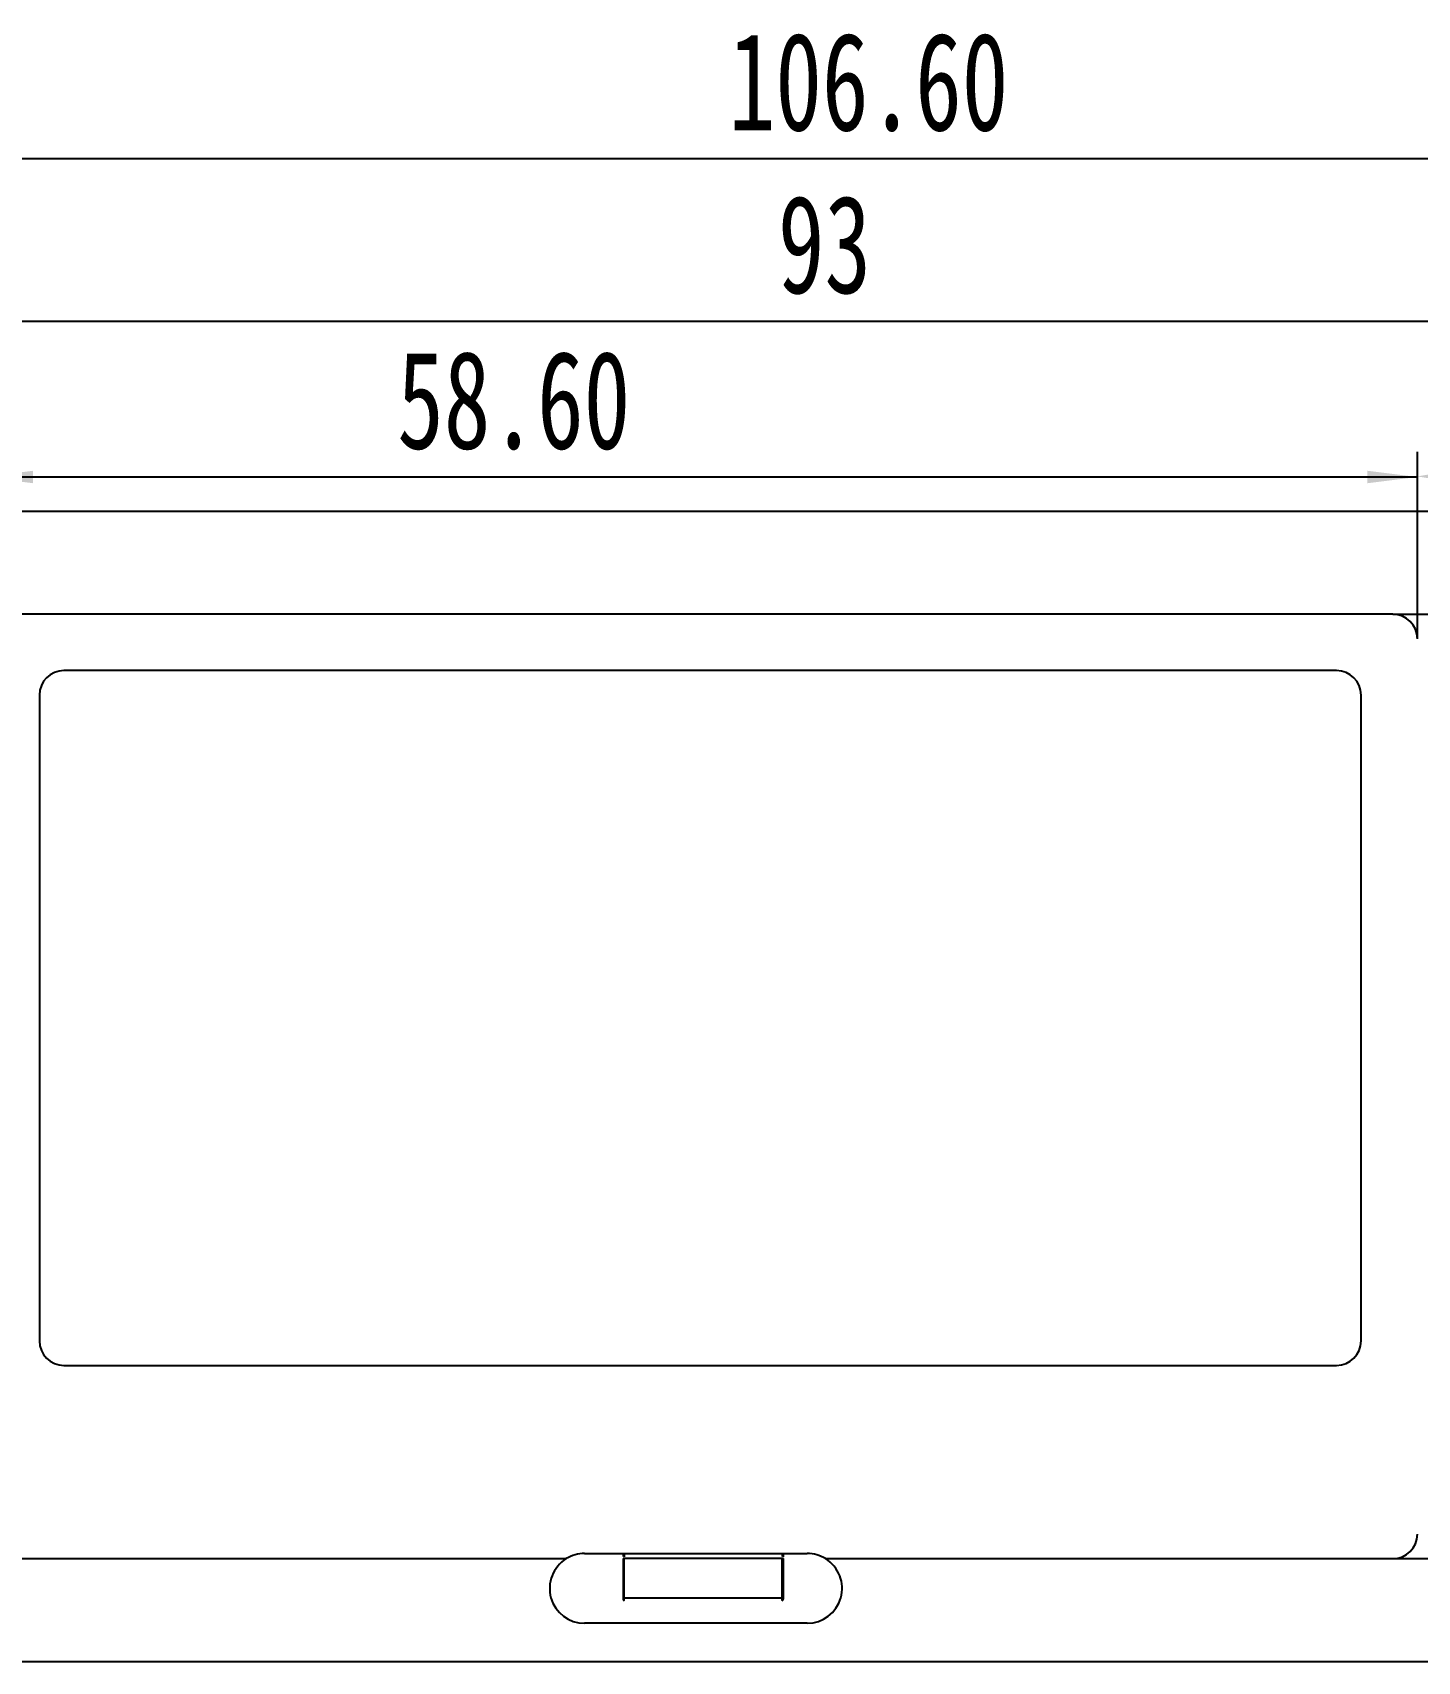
# Model space of a CAD drawing. Header units: millimetres. Extents: x 0 to 1189, y 0 to 841.
# Drawn here: x 329.9 to 443, y 311.2 to 444.3 of the extents above; entities that cross this region are included whole.
import ezdxf

# ---------------------------------------------------------------- set-up
doc = ezdxf.new("R2010")
doc.units = ezdxf.units.MM
doc.header["$PDSIZE"] = -1
doc.layers.add('文字层', color=3, linetype='Continuous')
doc.styles.add('SLDTEXTSTYLE5', font='TXT', dxfattribs={"width": 0.7})
doc.dimstyles.new('ISO-25', dxfattribs={"dimtxt": 2.5, "dimasz": 2.5, "dimexe": 1.25, "dimexo": 0.625, "dimtad": 1, "dimtxsty": 'Standard', "dimcen": 2.5, "dimadec": 0, "dimazin": 0, "dimtfac": 1, "dimtmove": 0, "dimatfit": 3, "dimfxl": 1, "dimarcsym": 0})
doc.dimstyles.new('SLDDIMSTYLE0', dxfattribs={"dimtxt": 8, "dimasz": 4.08, "dimexe": 0, "dimexo": 0.0625, "dimgap": 2, "dimtad": 2, "dimlfac": 0.5, "dimrnd": 1e-09, "dimzin": 12, "dimdsep": 46, "dimtxsty": 'SLDTEXTSTYLE5', "dimsah": 1, "dimcen": 0.09, "dimadec": 0, "dimazin": 3, "dimtfac": 1, "dimtofl": 0, "dimtmove": 0, "dimatfit": 3, "dimfxl": 1, "dimfrac": 2, "dimtolj": 1, "dimtzin": 12, "dimarcsym": 0})
doc.dimstyles.new('SLDDIMSTYLE1', dxfattribs={"dimtxt": 8, "dimasz": 4.08, "dimexe": 0, "dimexo": 0.0625, "dimgap": 2, "dimtad": 2, "dimlfac": 0.5, "dimrnd": 1e-09, "dimzin": 4, "dimdsep": 46, "dimtxsty": 'SLDTEXTSTYLE5', "dimsah": 1, "dimcen": 0.09, "dimadec": 0, "dimazin": 1, "dimtfac": 1, "dimtofl": 0, "dimtmove": 0, "dimatfit": 3, "dimfxl": 1, "dimfrac": 2, "dimtolj": 1, "dimtzin": 12, "dimarcsym": 0})

# ---------------------------------------------------------------- blocks, each defined once
blk = doc.blocks.new('_D_12')
at = {"layer": '文字层', "transparency": 16777216}
for p, q in [((294.47, 405.19), (294.47, 436.03)), ((507.67, 405.19), (507.67, 436.03)), ((507.67, 434.03), (294.47, 434.03))]:
    blk.add_line(p, q, dxfattribs=at)
for points in [[(294.47, 434.03), (298.55, 433.52), (298.55, 434.53)], [(507.67, 434.03), (503.59, 434.53), (503.59, 433.52)]]:
    blk.add_solid(points, dxfattribs=at)
at = {"layer": '文字层', "transparency": 16777216, "insert": (386.75, 444.34), "char_height": 8, "attachment_point": 1, "style": 'SLDTEXTSTYLE5'}
blk.add_mtext('106.60', dxfattribs=at)
blk = doc.blocks.new('_D_15')
at = {"layer": '文字层', "transparency": 16777216}
for p, q in [((315.55, 399.19), (315.55, 422.73)), ((501.55, 399.19), (501.55, 422.73)), ((501.55, 420.73), (315.55, 420.73))]:
    blk.add_line(p, q, dxfattribs=at)
for points in [[(315.55, 420.73), (319.63, 420.22), (319.63, 421.24)], [(501.55, 420.73), (497.47, 421.24), (497.47, 420.22)]]:
    blk.add_solid(points, dxfattribs=at)
at = {"layer": '文字层', "transparency": 16777216, "insert": (390.77, 431.04), "char_height": 8, "attachment_point": 1, "style": 'SLDTEXTSTYLE5'}
blk.add_mtext('93', dxfattribs=at)
blk = doc.blocks.new('_D_18')
at = {"layer": '文字层', "transparency": 16777216}
for p, q in [((325.83, 394.79), (325.83, 410.01)), ((443.03, 394.79), (443.03, 410.01)), ((325.83, 408.01), (443.03, 408.01))]:
    blk.add_line(p, q, dxfattribs=at)
for points in [[(325.83, 408.01), (329.91, 407.5), (329.91, 408.52)], [(443.03, 408.01), (438.95, 408.52), (438.95, 407.5)]]:
    blk.add_solid(points, dxfattribs=at)
at = {"layer": '文字层', "transparency": 16777216, "insert": (359.66, 418.32), "char_height": 8, "attachment_point": 1, "style": 'SLDTEXTSTYLE5'}
blk.add_mtext('58.60', dxfattribs=at)
blk = doc.blocks.new('_D_19')
at = {"layer": '文字层', "transparency": 16777216}
for p, q in [((441.03, 396.79), (458.54, 396.79)), ((456.54, 396.79), (456.54, 319.59)), ((441.03, 319.59), (458.54, 319.59))]:
    blk.add_line(p, q, dxfattribs=at)
for points in [[(456.54, 396.79), (456.03, 392.71), (457.05, 392.71)], [(456.54, 319.59), (457.05, 323.67), (456.03, 323.67)]]:
    blk.add_solid(points, dxfattribs=at)
at = {"layer": '文字层', "transparency": 16777216, "insert": (446.23, 357.47), "char_height": 8, "attachment_point": 1, "rotation": 90, "style": 'SLDTEXTSTYLE5'}
blk.add_mtext('38.60', dxfattribs=at)
blk = doc.blocks.new('*D25')
at = {"color": 0, "lineweight": -2}
for p, q in [((443.03, 396.79), (443.03, 410.06)), ((507.67, 405.19), (507.67, 410.06))]:
    blk.add_line(p, q, dxfattribs=at)
at = {"color": 3, "lineweight": -2}
blk.add_line((447.11, 408.06), (503.59, 408.06), dxfattribs=at)
at = {"color": 3}
for points in [[(447.11, 408.74), (447.11, 407.38), (443.03, 408.06)], [(503.59, 408.74), (503.59, 407.38), (507.67, 408.06)]]:
    blk.add_solid(points, dxfattribs=at)
at = {"layer": 'Defpoints', "color": 0}
for p in [(507.67, 408.06), (507.67, 405.19), (443.03, 396.79)]:
    blk.add_point(p, dxfattribs=at)
at = {"color": 3, "insert": (475.35, 413.58), "char_height": 8, "attachment_point": 5}
blk.add_mtext('32.32', dxfattribs=at)

msp = doc.modelspace()

# ---------------------------------------------------------------- linework, layer by layer
at = {"color": 7, "linetype": 'Continuous', "lineweight": 25}
for p, q in [((507.67, 405.189), (294.47, 405.189)), ((441.03, 396.789), (327.83, 396.789)), ((436.43, 392.189), (332.43, 392.189)), ((330.43, 390.189), (330.43, 337.389)), ((438.43, 337.389), (438.43, 390.189)), ((332.43, 335.389), (436.43, 335.389)), ((327.83, 319.589), (373.481, 319.589)), ((374.97, 320.009), (393.17, 320.009)), ((378.12, 320.009), (378.12, 319.773)), ((378.22, 319.589), (378.12, 319.589)), ((391.12, 319.589), (378.22, 319.589)), ((391.22, 319.589), (391.12, 319.589)), ((391.22, 319.744), (391.22, 320.009)), ((394.66, 319.589), (441.03, 319.589)), ((378.22, 316.399), (391.12, 316.399)), ((393.17, 314.309), (374.97, 314.309)), ((308.47, 311.189), (507.67, 311.189))]:
    msp.add_line(p, q, dxfattribs=at)
at = {"color": 8, "linetype": 'Continuous', "lineweight": 25}
for p, q in [((378.22, 320.009), (378.22, 319.744)), ((391.12, 320.009), (391.12, 319.773))]:
    msp.add_line(p, q, dxfattribs=at)
at = {"color": 7, "linetype": 'Continuous', "lineweight": 25}
for centre, radius, start, end in [((441.03, 394.789), 2, 0, 90), ((332.43, 390.189), 2, 90, 180), ((436.43, 390.189), 2, 0, 90), ((332.43, 337.389), 2, 180, 270), ((436.43, 337.389), 2, 270, 0), ((441.03, 321.589), 2, 270, 0), ((374.97, 317.159), 2.85, 121.50094, 270), ((374.97, 317.159), 2.85, 90, 121.50094), ((393.17, 317.159), 2.85, 58.49906, 90), ((393.17, 317.159), 2.85, 270, 58.49906)]:
    msp.add_arc(centre, radius, start, end, dxfattribs=at)
for points, knots in [([(378.12, 319.589), (378.12, 319.115), (378.12, 318.522), (378.12, 317.808), (378.12, 317.348), (378.12, 316.871), (378.12, 316.497), (378.12, 316.254), (378.12, 316.297), (378.12, 316.315)], [0, 0, 0, 0, 0.2795159, 0.3497206, 0.4192842, 0.5669279, 0.7276541, 0.8869391, 1, 1, 1, 1]), ([(391.22, 316.315), (391.22, 316.297), (391.22, 316.254), (391.22, 316.497), (391.22, 316.871), (391.22, 317.348), (391.22, 317.808), (391.22, 318.522), (391.22, 319.115), (391.22, 319.589)], [0, 0, 0, 0, 0.1130609, 0.2723459, 0.4330721, 0.5807158, 0.6502794, 0.7204841, 1, 1, 1, 1]), ([(378.12, 316.348), (378.132, 316.293), (378.155, 316.186), (378.199, 316.165), (378.22, 316.154)], [0, 0, 0, 0, 0.5068867, 1, 1, 1, 1]), ([(391.12, 316.154), (391.142, 316.165), (391.186, 316.186), (391.209, 316.293), (391.22, 316.348)], [0, 0, 0, 0, 0.4931131, 1, 1, 1, 1])]:
    msp.add_open_spline(points, degree=3, knots=knots, dxfattribs=at)
at = {"color": 8, "linetype": 'Continuous', "lineweight": 25}
for points in [[(378.22, 316.171), (378.22, 316.178), (378.22, 316.19), (378.22, 316.548), (378.22, 316.956), (378.22, 317.536), (378.22, 318.252), (378.22, 318.926), (378.22, 319.375), (378.22, 319.589)], [(391.12, 316.171), (391.12, 316.178), (391.12, 316.19), (391.12, 316.548), (391.12, 316.956), (391.12, 317.536), (391.12, 318.252), (391.12, 318.926), (391.12, 319.375), (391.12, 319.589)]]:
    msp.add_open_spline(points, degree=3, knots=[0, 0, 0, 0, 0.2308734, 0.3661773, 0.5006492, 0.6286001, 0.754608, 0.8833137, 1, 1, 1, 1], dxfattribs=at)

# ---------------------------------------------------------------- dimensions: what is measured, and where the dimension line sits
dim = msp.add_linear_dim(base=(507.67, 408.061), p1=(443.03, 396.789), p2=(507.67, 405.189), text='32.32', dimstyle='ISO-25', override={"dimtxt": 8, "dimasz": 4.08, "dimexe": 2, "dimexo": 0, "dimgap": 1.524, "dimtih": 1, "dimtoh": 1, "dimlfac": 0.5, "dimzin": 0, "dimclrd": 3, "dimclrt": 3, "dimadec": 2, "dimtzin": 0})
dim.commit()
dim.dimension.update_dxf_attribs({"geometry": '*D25', "text_midpoint": (475.35, 413.585)})
at = {"layer": '文字层'}
for base, p1, p2, dimstyle, picture, middle in [((294.47, 434.027), (507.67, 405.189), (294.47, 405.189), 'SLDDIMSTYLE1', '_D_12', (397.266, 434.027)), ((315.55, 420.731), (501.55, 399.189), (315.55, 399.189), 'SLDDIMSTYLE0', '_D_15', (394.275, 420.731)), ((443.03, 408.01), (325.83, 394.789), (443.03, 394.789), 'SLDDIMSTYLE1', '_D_18', (368.423, 408.01))]:
    dim = msp.add_linear_dim(base=base, p1=p1, p2=p2, dimstyle=dimstyle, dxfattribs=at)
    dim.commit()
    dim.dimension.update_dxf_attribs({"geometry": picture, "text_midpoint": middle, "dimtype": 160})
dim = msp.add_linear_dim(base=(456.542, 319.589), p1=(441.03, 396.789), p2=(441.03, 319.589), angle=90, dimstyle='SLDDIMSTYLE1', dxfattribs=at)
dim.commit()
dim.dimension.update_dxf_attribs({"geometry": '_D_19', "text_midpoint": (456.542, 366.231), "dimtype": 160})

doc.saveas('drawing.dxf')
